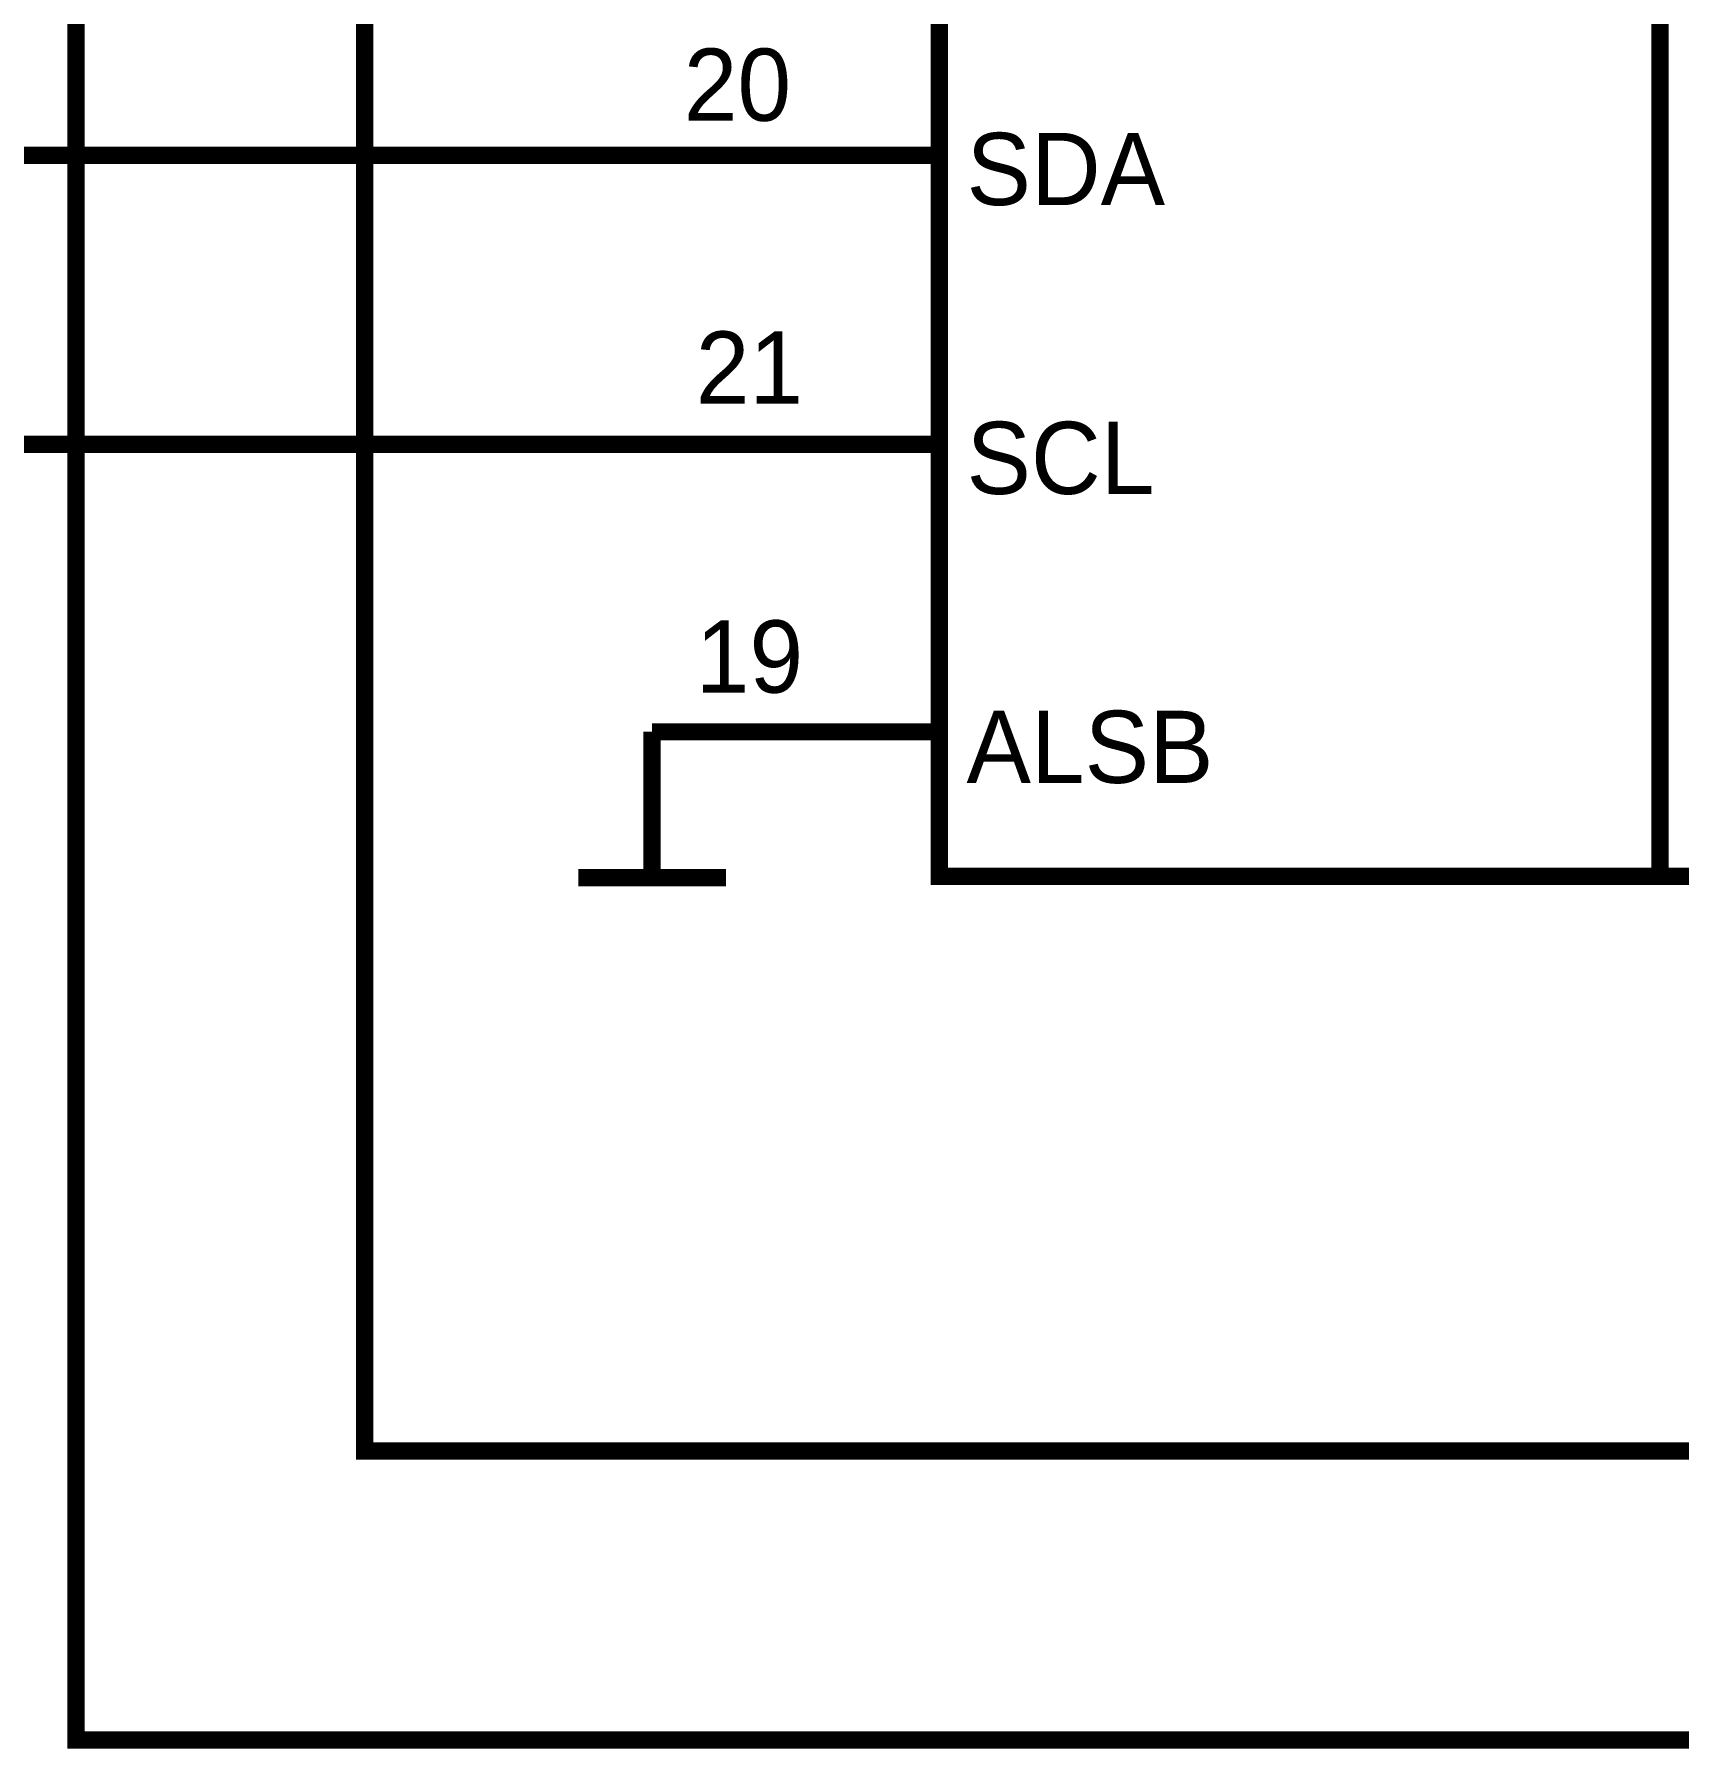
# Model space of a CAD drawing. Header units: inches. Extents: x 0 to 841, y 0 to 594.
# Drawn here: x 609.28 to 637.84, y 329.83 to 359.6 of the extents above; entities that cross this region are included whole.
import ezdxf

# ---------------------------------------------------------------- set-up
doc = ezdxf.new("R2010")
doc.units = ezdxf.units.IN
doc.layers.add('Sheet', color=255, linetype='Continuous')

msp = doc.modelspace()

# ---------------------------------------------------------------- linework, layer by layer
at = {"layer": 'Sheet'}
msp.add_lwpolyline([(625.001, 519.972, 0.3, 0.3, 0), (665.008, 519.972, 0.3, 0.3, 0), (665.008, 344.976, 0.3, 0.3, 0), (625.001, 344.976, 0.3, 0.3, 0), (625.001, 519.972, 0.3, 0.3, 0)], format="xyseb", close=True, dxfattribs=at)
for points in [[(637.518, 519.972, 0.3, 0.3, 0), (637.518, 344.976, 0.3, 0.3, 0)], [(610.002, 397.498, 0.3, 0.3, 0), (610.002, 372.491, 0.3, 0.3, 0), (610.002, 329.977, 0.3, 0.3, 0), (782.519, 329.977, 0.3, 0.3, 0), (782.519, 437.478, 0.3, 0.3, 0), (790.018, 437.478, 0.3, 0.3, 0)], [(790.018, 432.487, 0.3, 0.3, 0), (777.502, 432.487, 0.3, 0.3, 0), (777.502, 334.994, 0.3, 0.3, 0), (615.019, 334.994, 0.3, 0.3, 0), (615.019, 377.482, 0.3, 0.3, 0), (615.019, 392.481, 0.3, 0.3, 0), (615.019, 392.481, 0.3, 0.3, 0), (492.517, 392.481, 0.3, 0.3, 0)], [(620.01, 357.492, 0.3, 0.3, 0), (600.02, 357.492, 0.3, 0.3, 0), (492.517, 357.492, 0.3, 0.3, 0), (492.517, 357.492, 0.3, 0.3, 0)], [(625.001, 357.492, 0.3, 0.3, 0), (620.01, 357.492, 0.3, 0.3, 0)], [(620.01, 352.475, 0.3, 0.3, 0), (605.011, 352.475, 0.3, 0.3, 0), (492.517, 352.475, 0.3, 0.3, 0), (492.517, 352.475, 0.3, 0.3, 0)], [(625.001, 352.475, 0.3, 0.3, 0), (620.01, 352.475, 0.3, 0.3, 0)], [(620.01, 347.484, 0.3, 0.3, 0), (620.01, 344.95, 0.3, 0.3, 0)], [(625.001, 347.484, 0.3, 0.3, 0), (620.01, 347.484, 0.3, 0.3, 0)], [(618.73, 344.95, 0.3, 0.3, 0), (621.291, 344.95, 0.3, 0.3, 0)]]:
    msp.add_lwpolyline(points, format="xyseb", dxfattribs=at)

# ---------------------------------------------------------------- texts
for s, p in [('20', (620.559, 358.093)), ('SDA', (625.472, 356.63)), ('21', (620.768, 353.181)), ('SCL', (625.472, 351.613)), ('19', (620.768, 348.164)), ('ALSB', (625.472, 346.596))]:
    msp.add_text(s, height=1.2543, dxfattribs=at).set_placement(p)

doc.saveas('drawing.dxf')
